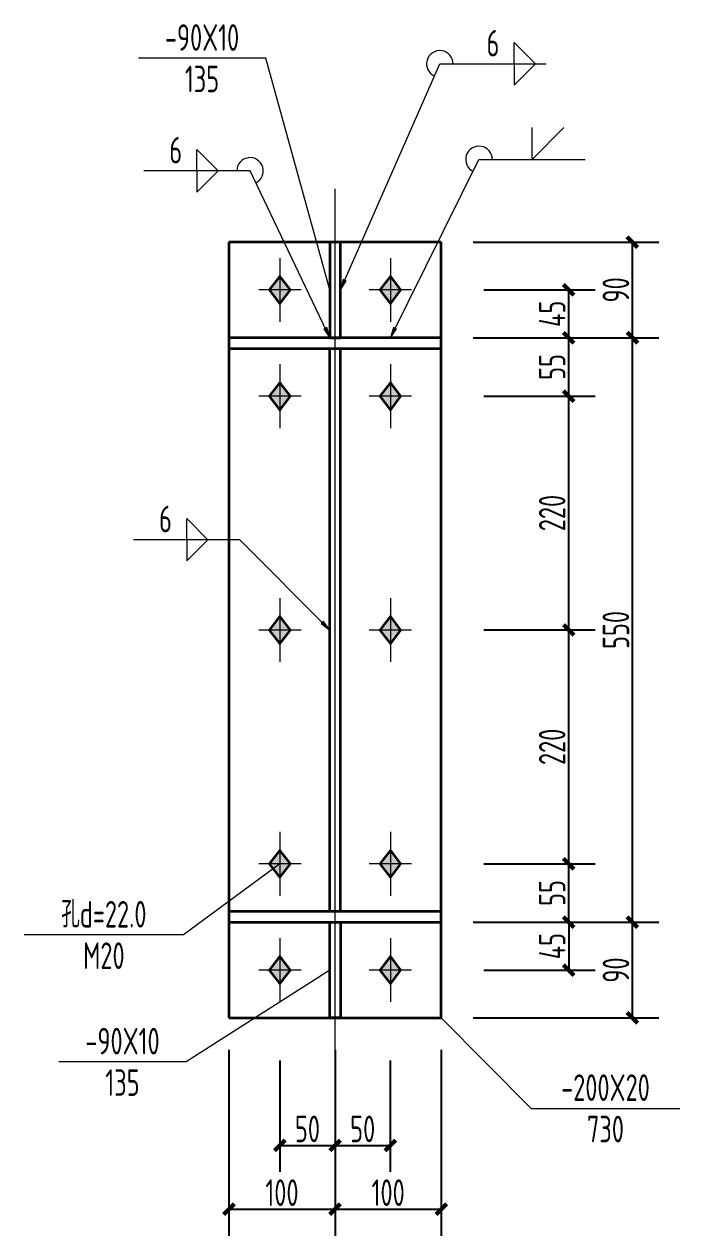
# Model space of a CAD drawing. Header units: millimetres. Extents: x 6950065 to 7140129, y 16284814 to 19754034.
# Drawn here: x 7048204 to 7054379, y 18026676 to 18038076 of the extents above; entities that cross this region are included whole.
import ezdxf
from ezdxf.enums import TextEntityAlignment as Align

# ---------------------------------------------------------------- set-up
doc = ezdxf.new("R2010")
doc.units = ezdxf.units.MM
doc.header["$LTSCALE"] = 1500
doc.header["$MEASUREMENT"] = 0
doc.linetypes.add('线型6', pattern=[8.75, 5, -1.25, 1.25, -1.25])
doc.layers.get('Defpoints').update_dxf_attribs({"color": 1})
for name, color, linetype, lineweight in [('10', 7, 'Continuous', 35), ('20', 2, 'Continuous', 35), ('尺寸标注', 9, 'Continuous', 18), ('焊缝标注', 9, 'Continuous', 18), ('螺栓孔标注', 9, 'Continuous', 18), ('钢板标注', 9, 'Continuous', 18)]:
    doc.layers.add(name, color=color, linetype=linetype, lineweight=lineweight)
doc.styles.add('FromPkpm', font='Pkpmeng', dxfattribs={"width": 0.7, "bigfont": 'hztxt'})
doc.dimstyles.new('Pkpm_1.00', dxfattribs={"dimtxt": 250, "dimasz": 100, "dimexe": 250, "dimexo": 0.0625, "dimgap": 30, "dimtad": 1, "dimdec": 0, "dimrnd": 5, "dimzin": 0, "dimdsep": 46, "dimtxsty": 'FromPkpm', "dimblk1": 'ARCHTICK', "dimblk2": 'ARCHTICK', "dimsah": 1, "dimcen": 0.09, "dimadec": 0, "dimazin": 0, "dimtfac": 1, "dimtdec": 0, "dimtix": 1, "dimtmove": 2, "dimatfit": 1, "dimfxl": 0, "dimtolj": 1, "dimtzin": 0, "dimarcsym": 0})

# ---------------------------------------------------------------- blocks, each defined once
blk = doc.blocks.new('_ArchTick')
at = {"color": 0, "linetype": 'ByBlock', "const_width": 0.4}
blk.add_lwpolyline([(-0.5, -0.5), (0.5, 0.5)], dxfattribs=at)
blk = doc.blocks.new('*D255')
at = {"layer": 'Defpoints', "color": 0, "linetype": 'Continuous'}
for p in [(7052132, 18035576), (7053332, 18035576), (7052132, 18035126)]:
    blk.add_point(p, dxfattribs=at)
at = {"layer": '尺寸标注', "color": 0, "linetype": 'Continuous', "lineweight": -2}
for p, q in [((7052532, 18035576), (7053582, 18035576)), ((7053332, 18035126), (7053332, 18035576)), ((7052532, 18035126), (7053582, 18035126))]:
    blk.add_line(p, q, dxfattribs=at)
at = {"layer": '尺寸标注', "color": 0, "linetype": 'Continuous', "lineweight": -2, "xscale": 100, "yscale": 100, "zscale": 100}
for p, rotation in [((7053332, 18035576), 90), ((7053332, 18035126), 270)]:
    blk.add_blockref('_ArchTick', p, dxfattribs=dict(at, rotation=rotation))
at = {"layer": '尺寸标注', "color": 0, "linetype": 'Continuous', "lineweight": 18, "insert": (7053177, 18035351), "char_height": 250, "attachment_point": 5, "rotation": 90, "style": 'FromPkpm'}
blk.add_mtext('\\A1;45', dxfattribs=at)
blk = doc.blocks.new('*D256')
at = {"layer": 'Defpoints', "color": 0, "linetype": 'Continuous'}
for p in [(7052132, 18035126), (7053332, 18035126), (7052132, 18034576)]:
    blk.add_point(p, dxfattribs=at)
at = {"layer": '尺寸标注', "color": 0, "linetype": 'Continuous', "lineweight": -2}
for p, q in [((7052532, 18035126), (7053582, 18035126)), ((7053332, 18034576), (7053332, 18035126)), ((7052532, 18034576), (7053582, 18034576))]:
    blk.add_line(p, q, dxfattribs=at)
at = {"layer": '尺寸标注', "color": 0, "linetype": 'Continuous', "lineweight": -2, "xscale": 100, "yscale": 100, "zscale": 100}
for p, rotation in [((7053332, 18035126), 90), ((7053332, 18034576), 270)]:
    blk.add_blockref('_ArchTick', p, dxfattribs=dict(at, rotation=rotation))
at = {"layer": '尺寸标注', "color": 0, "linetype": 'Continuous', "lineweight": 18, "insert": (7053177, 18034851), "char_height": 250, "attachment_point": 5, "rotation": 90, "style": 'FromPkpm'}
blk.add_mtext('\\A1;55', dxfattribs=at)
blk = doc.blocks.new('*D257')
at = {"layer": 'Defpoints', "color": 0, "linetype": 'Continuous'}
for p in [(7052132, 18029626), (7053332, 18029626), (7052132, 18029176)]:
    blk.add_point(p, dxfattribs=at)
at = {"layer": '尺寸标注', "color": 0, "linetype": 'Continuous', "lineweight": -2}
for p, q in [((7052532, 18029626), (7053582, 18029626)), ((7053332, 18029626), (7053332, 18029176)), ((7052532, 18029176), (7053582, 18029176))]:
    blk.add_line(p, q, dxfattribs=at)
at = {"layer": '尺寸标注', "color": 0, "linetype": 'Continuous', "lineweight": -2, "xscale": 100, "yscale": 100, "zscale": 100}
for p, rotation in [((7053332, 18029626), 90), ((7053332, 18029176), 270)]:
    blk.add_blockref('_ArchTick', p, dxfattribs=dict(at, rotation=rotation))
at = {"layer": '尺寸标注', "color": 0, "linetype": 'Continuous', "lineweight": 18, "insert": (7053177, 18029401), "char_height": 250, "attachment_point": 5, "rotation": 90, "style": 'FromPkpm'}
blk.add_mtext('\\A1;45', dxfattribs=at)
blk = doc.blocks.new('*D258')
at = {"layer": 'Defpoints', "color": 0, "linetype": 'Continuous'}
for p in [(7052132, 18030176), (7053332, 18030176), (7052132, 18029626)]:
    blk.add_point(p, dxfattribs=at)
at = {"layer": '尺寸标注', "color": 0, "linetype": 'Continuous', "lineweight": -2}
for p, q in [((7052532, 18030176), (7053582, 18030176)), ((7053332, 18029626), (7053332, 18030176)), ((7052532, 18029626), (7053582, 18029626))]:
    blk.add_line(p, q, dxfattribs=at)
at = {"layer": '尺寸标注', "color": 0, "linetype": 'Continuous', "lineweight": -2, "xscale": 100, "yscale": 100, "zscale": 100}
for p, rotation in [((7053332, 18030176), 90), ((7053332, 18029626), 270)]:
    blk.add_blockref('_ArchTick', p, dxfattribs=dict(at, rotation=rotation))
at = {"layer": '尺寸标注', "color": 0, "linetype": 'Continuous', "lineweight": 18, "insert": (7053177, 18029901), "char_height": 250, "attachment_point": 5, "rotation": 90, "style": 'FromPkpm'}
blk.add_mtext('\\A1;55', dxfattribs=at)
blk = doc.blocks.new('*D259')
at = {"layer": 'Defpoints', "color": 0, "linetype": 'Continuous'}
for p in [(7052132, 18034576), (7053332, 18034576), (7052132, 18032376)]:
    blk.add_point(p, dxfattribs=at)
at = {"layer": '尺寸标注', "color": 0, "linetype": 'Continuous', "lineweight": -2}
for p, q in [((7052532, 18034576), (7053582, 18034576)), ((7053332, 18032376), (7053332, 18034576)), ((7052532, 18032376), (7053582, 18032376))]:
    blk.add_line(p, q, dxfattribs=at)
at = {"layer": '尺寸标注', "color": 0, "linetype": 'Continuous', "lineweight": -2, "xscale": 100, "yscale": 100, "zscale": 100}
for p, rotation in [((7053332, 18034576), 90), ((7053332, 18032376), 270)]:
    blk.add_blockref('_ArchTick', p, dxfattribs=dict(at, rotation=rotation))
at = {"layer": '尺寸标注', "color": 0, "linetype": 'Continuous', "lineweight": 18, "insert": (7053177, 18033476), "char_height": 250, "attachment_point": 5, "rotation": 90, "style": 'FromPkpm'}
blk.add_mtext('\\A1;220', dxfattribs=at)
blk = doc.blocks.new('*D260')
at = {"layer": 'Defpoints', "color": 0, "linetype": 'Continuous'}
for p in [(7052132, 18032376), (7053332, 18032376), (7052132, 18030176)]:
    blk.add_point(p, dxfattribs=at)
at = {"layer": '尺寸标注', "color": 0, "linetype": 'Continuous', "lineweight": -2}
for p, q in [((7052532, 18032376), (7053582, 18032376)), ((7053332, 18030176), (7053332, 18032376)), ((7052532, 18030176), (7053582, 18030176))]:
    blk.add_line(p, q, dxfattribs=at)
at = {"layer": '尺寸标注', "color": 0, "linetype": 'Continuous', "lineweight": -2, "xscale": 100, "yscale": 100, "zscale": 100}
for p, rotation in [((7053332, 18032376), 90), ((7053332, 18030176), 270)]:
    blk.add_blockref('_ArchTick', p, dxfattribs=dict(at, rotation=rotation))
at = {"layer": '尺寸标注', "color": 0, "linetype": 'Continuous', "lineweight": 18, "insert": (7053177, 18031276), "char_height": 250, "attachment_point": 5, "rotation": 90, "style": 'FromPkpm'}
blk.add_mtext('\\A1;220', dxfattribs=at)
blk = doc.blocks.new('*D261')
at = {"layer": 'Defpoints', "color": 0, "linetype": 'Continuous'}
for p in [(7050612, 18028726), (7051132, 18028726), (7051132, 18027526)]:
    blk.add_point(p, dxfattribs=at)
at = {"layer": '尺寸标注', "color": 0, "linetype": 'Continuous', "lineweight": -2}
for p, q in [((7050612, 18028326), (7050612, 18027276)), ((7051132, 18028326), (7051132, 18027276)), ((7050612, 18027526), (7051132, 18027526))]:
    blk.add_line(p, q, dxfattribs=at)
at = {"layer": '尺寸标注', "color": 0, "linetype": 'Continuous', "lineweight": -2, "xscale": 100, "yscale": 100, "zscale": 100, "rotation": 180}
blk.add_blockref('_ArchTick', (7050612, 18027526), dxfattribs=at)
at = {"layer": '尺寸标注', "color": 0, "linetype": 'Continuous', "lineweight": -2, "xscale": 100, "yscale": 100, "zscale": 100}
blk.add_blockref('_ArchTick', (7051132, 18027526), dxfattribs=at)
at = {"layer": '尺寸标注', "color": 0, "linetype": 'Continuous', "lineweight": 18, "insert": (7050872, 18027681), "char_height": 250, "attachment_point": 5, "style": 'FromPkpm'}
blk.add_mtext('\\A1;50', dxfattribs=at)
blk = doc.blocks.new('*D262')
at = {"layer": 'Defpoints', "color": 0, "linetype": 'Continuous'}
for p in [(7051132, 18028726), (7051652, 18028726), (7051652, 18027526)]:
    blk.add_point(p, dxfattribs=at)
at = {"layer": '尺寸标注', "color": 0, "linetype": 'Continuous', "lineweight": -2}
for p, q in [((7051132, 18028326), (7051132, 18027276)), ((7051652, 18028326), (7051652, 18027276)), ((7051132, 18027526), (7051652, 18027526))]:
    blk.add_line(p, q, dxfattribs=at)
at = {"layer": '尺寸标注', "color": 0, "linetype": 'Continuous', "lineweight": -2, "xscale": 100, "yscale": 100, "zscale": 100, "rotation": 180}
blk.add_blockref('_ArchTick', (7051132, 18027526), dxfattribs=at)
at = {"layer": '尺寸标注', "color": 0, "linetype": 'Continuous', "lineweight": -2, "xscale": 100, "yscale": 100, "zscale": 100}
blk.add_blockref('_ArchTick', (7051652, 18027526), dxfattribs=at)
at = {"layer": '尺寸标注', "color": 0, "linetype": 'Continuous', "lineweight": 18, "insert": (7051392, 18027681), "char_height": 250, "attachment_point": 5, "style": 'FromPkpm'}
blk.add_mtext('\\A1;50', dxfattribs=at)
blk = doc.blocks.new('*D263')
at = {"layer": 'Defpoints', "color": 0, "linetype": 'Continuous'}
for p in [(7050132, 18028726), (7051132, 18028726), (7051132, 18026926)]:
    blk.add_point(p, dxfattribs=at)
at = {"layer": '尺寸标注', "color": 0, "linetype": 'Continuous', "lineweight": -2}
for p, q in [((7050132, 18028426), (7050132, 18026676)), ((7051132, 18028426), (7051132, 18026676)), ((7050132, 18026926), (7051132, 18026926))]:
    blk.add_line(p, q, dxfattribs=at)
at = {"layer": '尺寸标注', "color": 0, "linetype": 'Continuous', "lineweight": -2, "xscale": 100, "yscale": 100, "zscale": 100, "rotation": 180}
blk.add_blockref('_ArchTick', (7050132, 18026926), dxfattribs=at)
at = {"layer": '尺寸标注', "color": 0, "linetype": 'Continuous', "lineweight": -2, "xscale": 100, "yscale": 100, "zscale": 100}
blk.add_blockref('_ArchTick', (7051132, 18026926), dxfattribs=at)
at = {"layer": '尺寸标注', "color": 0, "linetype": 'Continuous', "lineweight": 18, "insert": (7050632, 18027081), "char_height": 250, "attachment_point": 5, "style": 'FromPkpm'}
blk.add_mtext('\\A1;100', dxfattribs=at)
blk = doc.blocks.new('*D264')
at = {"layer": 'Defpoints', "color": 0, "linetype": 'Continuous'}
for p in [(7051132, 18028726), (7052132, 18028726), (7052132, 18026926)]:
    blk.add_point(p, dxfattribs=at)
at = {"layer": '尺寸标注', "color": 0, "linetype": 'Continuous', "lineweight": -2}
for p, q in [((7051132, 18028426), (7051132, 18026676)), ((7052132, 18028426), (7052132, 18026676)), ((7051132, 18026926), (7052132, 18026926))]:
    blk.add_line(p, q, dxfattribs=at)
at = {"layer": '尺寸标注', "color": 0, "linetype": 'Continuous', "lineweight": -2, "xscale": 100, "yscale": 100, "zscale": 100, "rotation": 180}
blk.add_blockref('_ArchTick', (7051132, 18026926), dxfattribs=at)
at = {"layer": '尺寸标注', "color": 0, "linetype": 'Continuous', "lineweight": -2, "xscale": 100, "yscale": 100, "zscale": 100}
blk.add_blockref('_ArchTick', (7052132, 18026926), dxfattribs=at)
at = {"layer": '尺寸标注', "color": 0, "linetype": 'Continuous', "lineweight": 18, "insert": (7051632, 18027081), "char_height": 250, "attachment_point": 5, "style": 'FromPkpm'}
blk.add_mtext('\\A1;100', dxfattribs=at)
blk = doc.blocks.new('*D265')
at = {"layer": 'Defpoints', "color": 0, "linetype": 'Continuous'}
for p in [(7052132, 18029626), (7053932, 18029626), (7052132, 18028726)]:
    blk.add_point(p, dxfattribs=at)
at = {"layer": '尺寸标注', "color": 0, "linetype": 'Continuous', "lineweight": -2}
for p, q in [((7052432, 18029626), (7054182, 18029626)), ((7053932, 18028726), (7053932, 18029626)), ((7052432, 18028726), (7054182, 18028726))]:
    blk.add_line(p, q, dxfattribs=at)
at = {"layer": '尺寸标注', "color": 0, "linetype": 'Continuous', "lineweight": -2, "xscale": 100, "yscale": 100, "zscale": 100}
for p, rotation in [((7053932, 18029626), 90), ((7053932, 18028726), 270)]:
    blk.add_blockref('_ArchTick', p, dxfattribs=dict(at, rotation=rotation))
at = {"layer": '尺寸标注', "color": 0, "linetype": 'Continuous', "lineweight": 18, "insert": (7053777, 18029176), "char_height": 250, "attachment_point": 5, "rotation": 90, "style": 'FromPkpm'}
blk.add_mtext('\\A1;90', dxfattribs=at)
blk = doc.blocks.new('*D266')
at = {"layer": 'Defpoints', "color": 0, "linetype": 'Continuous'}
for p in [(7052132, 18035126), (7053932, 18035126), (7052132, 18029626)]:
    blk.add_point(p, dxfattribs=at)
at = {"layer": '尺寸标注', "color": 0, "linetype": 'Continuous', "lineweight": -2}
for p, q in [((7052432, 18035126), (7054182, 18035126)), ((7053932, 18029626), (7053932, 18035126)), ((7052432, 18029626), (7054182, 18029626))]:
    blk.add_line(p, q, dxfattribs=at)
at = {"layer": '尺寸标注', "color": 0, "linetype": 'Continuous', "lineweight": -2, "xscale": 100, "yscale": 100, "zscale": 100}
for p, rotation in [((7053932, 18035126), 90), ((7053932, 18029626), 270)]:
    blk.add_blockref('_ArchTick', p, dxfattribs=dict(at, rotation=rotation))
at = {"layer": '尺寸标注', "color": 0, "linetype": 'Continuous', "lineweight": 18, "insert": (7053777, 18032376), "char_height": 250, "attachment_point": 5, "rotation": 90, "style": 'FromPkpm'}
blk.add_mtext('\\A1;550', dxfattribs=at)
blk = doc.blocks.new('*D267')
at = {"layer": 'Defpoints', "color": 0, "linetype": 'Continuous'}
for p in [(7052132, 18036026), (7053932, 18036026), (7052132, 18035126)]:
    blk.add_point(p, dxfattribs=at)
at = {"layer": '尺寸标注', "color": 0, "linetype": 'Continuous', "lineweight": -2}
for p, q in [((7052432, 18036026), (7054182, 18036026)), ((7053932, 18035126), (7053932, 18036026)), ((7052432, 18035126), (7054182, 18035126))]:
    blk.add_line(p, q, dxfattribs=at)
at = {"layer": '尺寸标注', "color": 0, "linetype": 'Continuous', "lineweight": -2, "xscale": 100, "yscale": 100, "zscale": 100}
for p, rotation in [((7053932, 18036026), 90), ((7053932, 18035126), 270)]:
    blk.add_blockref('_ArchTick', p, dxfattribs=dict(at, rotation=rotation))
at = {"layer": '尺寸标注', "color": 0, "linetype": 'Continuous', "lineweight": 18, "insert": (7053777, 18035576), "char_height": 250, "attachment_point": 5, "rotation": 90, "style": 'FromPkpm'}
blk.add_mtext('\\A1;90', dxfattribs=at)

msp = doc.modelspace()

# ---------------------------------------------------------------- hatches: boundary and pattern name
at = {"layer": '10'}
for points in [[(7050612.4, 18035705.5), (7050512.4, 18035575.5), (7050612.4, 18035445.5), (7050712.4, 18035575.5)], [(7051652.4, 18035705.5), (7051552.4, 18035575.5), (7051652.4, 18035445.5), (7051752.4, 18035575.5)], [(7050612.4, 18034705.5), (7050512.4, 18034575.5), (7050612.4, 18034445.5), (7050712.4, 18034575.5)], [(7051652.4, 18034705.5), (7051552.4, 18034575.5), (7051652.4, 18034445.5), (7051752.4, 18034575.5)], [(7050612.4, 18032505.5), (7050512.4, 18032375.5), (7050612.4, 18032245.5), (7050712.4, 18032375.5)], [(7051652.4, 18032505.5), (7051552.4, 18032375.5), (7051652.4, 18032245.5), (7051752.4, 18032375.5)], [(7050612.4, 18030305.5), (7050512.4, 18030175.5), (7050612.4, 18030045.5), (7050712.4, 18030175.5)], [(7051652.4, 18030305.5), (7051552.4, 18030175.5), (7051652.4, 18030045.5), (7051752.4, 18030175.5)], [(7050612.4, 18029305.5), (7050512.4, 18029175.5), (7050612.4, 18029045.5), (7050712.4, 18029175.5)], [(7051652.4, 18029305.5), (7051552.4, 18029175.5), (7051652.4, 18029045.5), (7051752.4, 18029175.5)]]:
    msp.add_hatch(color=1, dxfattribs=at).paths.add_polyline_path(points)
at = {"layer": '焊缝标注'}
for points in [[(7051182.4, 18035575.5), (7051236.4, 18035661), (7051208.9, 18035673.1)], [(7051082.4, 18035125.5), (7051052.7, 18035222.2), (7051025.7, 18035209.3)], [(7051652.4, 18035125.5), (7051710.3, 18035208.4), (7051683.5, 18035221.7)], [(7051082.4, 18032375.5), (7051022.3, 18032456.9), (7051001.1, 18032435.7)]]:
    msp.add_hatch(color=3, dxfattribs=at).paths.add_polyline_path(points)

# ---------------------------------------------------------------- linework, layer by layer
at = {"layer": '10', "linetype": '线型6', "lineweight": 18, "ltscale": 100}
msp.add_line((7051132.4, 18028225.5), (7051132.4, 18036525.5), dxfattribs=at)
at = {"layer": '10', "color": 9, "lineweight": 18, "ltscale": 100}
for p, q in [((7050612.4, 18035875.5), (7050612.4, 18035275.5)), ((7051652.4, 18035875.5), (7051652.4, 18035275.5)), ((7050812.4, 18035575.5), (7050412.4, 18035575.5)), ((7051852.4, 18035575.5), (7051452.4, 18035575.5)), ((7050612.4, 18034875.5), (7050612.4, 18034275.5)), ((7051652.4, 18034875.5), (7051652.4, 18034275.5)), ((7050812.4, 18034575.5), (7050412.4, 18034575.5)), ((7051852.4, 18034575.5), (7051452.4, 18034575.5)), ((7050612.4, 18032675.5), (7050612.4, 18032075.5)), ((7051652.4, 18032675.5), (7051652.4, 18032075.5)), ((7050812.4, 18032375.5), (7050412.4, 18032375.5)), ((7051852.4, 18032375.5), (7051452.4, 18032375.5)), ((7050612.4, 18030475.5), (7050612.4, 18029875.5)), ((7051652.4, 18030475.5), (7051652.4, 18029875.5)), ((7050812.4, 18030175.5), (7050412.4, 18030175.5)), ((7051852.4, 18030175.5), (7051452.4, 18030175.5)), ((7050612.4, 18029475.5), (7050612.4, 18028875.5)), ((7051652.4, 18029475.5), (7051652.4, 18028875.5)), ((7050812.4, 18029175.5), (7050412.4, 18029175.5)), ((7051852.4, 18029175.5), (7051452.4, 18029175.5))]:
    msp.add_line(p, q, dxfattribs=at)
at = {"layer": '10', "color": 3, "lineweight": 35, "ltscale": 100}
for p, q in [((7052132.4, 18035125.5), (7050132.4, 18035125.5)), ((7050132.4, 18035125.5), (7050132.4, 18035025.5)), ((7052132.4, 18035025.5), (7052132.4, 18035125.5)), ((7050132.4, 18035025.5), (7052132.4, 18035025.5)), ((7051082.4, 18029725.5), (7051082.4, 18035025.5)), ((7051182.4, 18029725.5), (7051182.4, 18035025.5)), ((7052132.4, 18029725.5), (7050132.4, 18029725.5)), ((7050132.4, 18029725.5), (7050132.4, 18029625.5)), ((7052132.4, 18029625.5), (7052132.4, 18029725.5)), ((7050132.4, 18029625.5), (7052132.4, 18029625.5))]:
    msp.add_line(p, q, dxfattribs=at)
at = {"layer": '10', "color": 1, "linetype": 'Continuous'}
for points in [[(7050612.4, 18035705.5), (7050512.4, 18035575.5), (7050612.4, 18035445.5), (7050712.4, 18035575.5)], [(7051652.4, 18035705.5), (7051552.4, 18035575.5), (7051652.4, 18035445.5), (7051752.4, 18035575.5)], [(7050612.4, 18034705.5), (7050512.4, 18034575.5), (7050612.4, 18034445.5), (7050712.4, 18034575.5)], [(7051652.4, 18034705.5), (7051552.4, 18034575.5), (7051652.4, 18034445.5), (7051752.4, 18034575.5)], [(7050612.4, 18032505.5), (7050512.4, 18032375.5), (7050612.4, 18032245.5), (7050712.4, 18032375.5)], [(7051652.4, 18032505.5), (7051552.4, 18032375.5), (7051652.4, 18032245.5), (7051752.4, 18032375.5)], [(7050612.4, 18030305.5), (7050512.4, 18030175.5), (7050612.4, 18030045.5), (7050712.4, 18030175.5)], [(7051652.4, 18030305.5), (7051552.4, 18030175.5), (7051652.4, 18030045.5), (7051752.4, 18030175.5)], [(7050612.4, 18029305.5), (7050512.4, 18029175.5), (7050612.4, 18029045.5), (7050712.4, 18029175.5)], [(7051652.4, 18029305.5), (7051552.4, 18029175.5), (7051652.4, 18029045.5), (7051752.4, 18029175.5)]]:
    msp.add_lwpolyline(points, close=True, dxfattribs=at)
at = {"layer": '20', "lineweight": 35, "ltscale": 100}
for p, q in [((7052132.4, 18036025.5), (7050132.4, 18036025.5)), ((7050132.4, 18036025.5), (7050132.4, 18028725.5)), ((7051182.4, 18036025.5), (7051082.4, 18036025.5)), ((7051082.4, 18036025.5), (7051082.4, 18035125.5)), ((7051182.4, 18035125.5), (7051182.4, 18036025.5)), ((7052132.4, 18028725.5), (7052132.4, 18036025.5)), ((7051082.4, 18035125.5), (7051182.4, 18035125.5)), ((7051082.4, 18029625.5), (7051182.4, 18029625.5)), ((7051082.4, 18028725.5), (7051082.4, 18029625.5)), ((7051182.4, 18029625.5), (7051182.4, 18028725.5)), ((7050132.4, 18028725.5), (7052132.4, 18028725.5)), ((7051182.4, 18028725.5), (7051082.4, 18028725.5))]:
    msp.add_line(p, q, dxfattribs=at)
at = {"layer": '焊缝标注', "color": 3, "lineweight": 18, "ltscale": 100}
for p, q in [((7052818.9, 18037902.3), (7053018.9, 18037702.3)), ((7052818.9, 18037702.3), (7052818.9, 18037902.3)), ((7051182.4, 18035575.5), (7052118.9, 18037702.3)), ((7052118.9, 18037702.3), (7053118.9, 18037702.3)), ((7052818.9, 18037502.3), (7053018.9, 18037702.3)), ((7052818.9, 18037702.3), (7052818.9, 18037502.3)), ((7052987.2, 18036802.7), (7052987.2, 18037102.7)), ((7052987.2, 18036802.7), (7053287.2, 18037102.7)), ((7050031.3, 18036695.5), (7049831.3, 18036895.5)), ((7049831.3, 18036695.5), (7049831.3, 18036895.5)), ((7051652.4, 18035125.5), (7052487.2, 18036802.7)), ((7052487.2, 18036802.7), (7053487.2, 18036802.7)), ((7050331.3, 18036695.5), (7049331.3, 18036695.5)), ((7050031.3, 18036695.5), (7049831.3, 18036495.5)), ((7049831.3, 18036695.5), (7049831.3, 18036495.5)), ((7051082.4, 18035125.5), (7050331.3, 18036695.5)), ((7049934.8, 18033225.1), (7049734.8, 18033425.1)), ((7049734.8, 18033225.1), (7049734.8, 18033425.1)), ((7050234.8, 18033225.1), (7049234.8, 18033225.1)), ((7049934.8, 18033225.1), (7049734.8, 18033025.1)), ((7049734.8, 18033225.1), (7049734.8, 18033025.1)), ((7051082.4, 18032375.5), (7050234.8, 18033225.1))]:
    msp.add_line(p, q, dxfattribs=at)
at = {"layer": '焊缝标注', "color": 3, "linetype": 'Continuous'}
for points in [[(7051182.4, 18035575.5), (7051236.4, 18035661), (7051208.9, 18035673.1)], [(7051082.4, 18035125.5), (7051052.7, 18035222.2), (7051025.7, 18035209.3)], [(7051652.4, 18035125.5), (7051710.3, 18035208.4), (7051683.5, 18035221.7)], [(7051082.4, 18032375.5), (7051022.3, 18032456.9), (7051001.1, 18032435.7)]]:
    msp.add_lwpolyline(points, close=True, dxfattribs=at)
at = {"layer": '焊缝标注', "color": 3, "lineweight": 18, "ltscale": 100}
for centre, start, end in [((7052118.9, 18037702.3), 0, 246.23421), ((7050331.3, 18036695.5), 295.56543, 180), ((7052487.2, 18036802.7), 0, 243.53818)]:
    msp.add_arc(centre, 125, start, end, dxfattribs=at)
at = {"layer": '螺栓孔标注', "color": 6, "lineweight": 18, "ltscale": 100}
for p, q in [((7050612.4, 18030175.5), (7049704.1, 18029505.9)), ((7049704.1, 18029505.9), (7048204.1, 18029505.9))]:
    msp.add_line(p, q, dxfattribs=at)
at = {"layer": '螺栓孔标注', "color": 6, "ltscale": 100, "const_width": 10}
msp.add_lwpolyline([(7050617.4, 18030175.5, 1), (7050607.4, 18030175.5, 1)], format="xyb", close=True, dxfattribs=at)
at = {"layer": '钢板标注', "color": 2, "lineweight": 18, "ltscale": 100}
for p, q in [((7050479, 18037755.7), (7049279, 18037755.7)), ((7051082.4, 18035575.5), (7050479, 18037755.7)), ((7051082.4, 18029175.5), (7049729.9, 18028311.9)), ((7052132.4, 18028725.5), (7052978.5, 18027874.6)), ((7049729.9, 18028311.9), (7048529.9, 18028311.9)), ((7052978.5, 18027874.6), (7054378.5, 18027874.6))]:
    msp.add_line(p, q, dxfattribs=at)
at = {"layer": '钢板标注', "color": 2, "ltscale": 100, "const_width": 10}
for points in [[(7051087.4, 18035575.5, 1), (7051077.4, 18035575.5, 1)], [(7051087.4, 18029175.5, 1), (7051077.4, 18029175.5, 1)], [(7052137.4, 18028725.5, 1), (7052127.4, 18028725.5, 1)]]:
    msp.add_lwpolyline(points, format="xyb", close=True, dxfattribs=at)

# ---------------------------------------------------------------- texts
at = {"layer": '焊缝标注', "color": 3, "lineweight": 25, "style": 'FromPkpm', "width": 0.7}
for p in [(7052618.9, 18037772.3), (7049631.3, 18036765.5), (7049534.8, 18033295.1)]:
    msp.add_text('6', height=250, dxfattribs=at).set_placement(p, align=Align.CENTER)
at = {"layer": '螺栓孔标注', "color": 6, "lineweight": 25, "style": 'FromPkpm', "width": 0.7}
msp.add_text('孔d=22.0', height=250, dxfattribs=at).set_placement((7048954.1, 18029575.9), align=Align.CENTER)
msp.add_text('M20', height=250, dxfattribs=at).set_placement((7048954.1, 18029435.9), align=Align.TOP_CENTER)
at = {"layer": '钢板标注', "color": 2, "lineweight": 25, "style": 'FromPkpm', "width": 0.7}
for s, p in [('-90X10', (7049879, 18037825.7)), ('-90X10', (7049129.9, 18028381.9)), ('-200X20', (7053678.5, 18027944.6))]:
    msp.add_text(s, height=250, dxfattribs=at).set_placement(p, align=Align.CENTER)
for s, p in [('135', (7049879, 18037685.7)), ('135', (7049129.9, 18028241.9)), ('730', (7053678.5, 18027804.6))]:
    msp.add_text(s, height=250, dxfattribs=at).set_placement(p, align=Align.TOP_CENTER)

# ---------------------------------------------------------------- dimensions: what is measured, and where the dimension line sits
at = {"layer": '尺寸标注', "linetype": 'Continuous', "lineweight": 18}
for base, p1, p2, text, override, picture, middle in [((7053932.4, 18036025.5), (7052132.4, 18035125.5), (7052132.4, 18036025.5), '90', {"dimexo": 300, "dimtad": 1, "dimjust": 0, "dimtih": 0, "dimtoh": 0, "dimtmove": 0, "dimatfit": 3}, '*D267', (7053777.4, 18035575.5)), ((7053332.4, 18035575.5), (7052132.4, 18035125.5), (7052132.4, 18035575.5), '45', {"dimexo": 400, "dimtad": 1, "dimjust": 2, "dimtih": 0, "dimtoh": 0, "dimtix": 0, "dimtmove": 0, "dimatfit": 3}, '*D255', (7053177.4, 18035350.5)), ((7053332.4, 18035125.5), (7052132.4, 18034575.5), (7052132.4, 18035125.5), '55', {"dimexo": 400, "dimtad": 1, "dimjust": 0, "dimtih": 0, "dimtoh": 0, "dimtmove": 0, "dimatfit": 3}, '*D256', (7053177.4, 18034850.5)), ((7053932.4, 18035125.5), (7052132.4, 18029625.5), (7052132.4, 18035125.5), '550', {"dimexo": 300, "dimtad": 1, "dimjust": 0, "dimtih": 0, "dimtoh": 0, "dimtmove": 0, "dimatfit": 3}, '*D266', (7053777.4, 18032375.5)), ((7053332.4, 18034575.5), (7052132.4, 18032375.5), (7052132.4, 18034575.5), '220', {"dimexo": 400, "dimtad": 1, "dimjust": 0, "dimtih": 0, "dimtoh": 0, "dimtmove": 0, "dimatfit": 3}, '*D259', (7053177.4, 18033475.5)), ((7053332.4, 18032375.5), (7052132.4, 18030175.5), (7052132.4, 18032375.5), '220', {"dimexo": 400, "dimtad": 1, "dimjust": 0, "dimtih": 0, "dimtoh": 0, "dimtmove": 0, "dimatfit": 3}, '*D260', (7053177.4, 18031275.5)), ((7053332.4, 18030175.5), (7052132.4, 18029625.5), (7052132.4, 18030175.5), '55', {"dimexo": 400, "dimtad": 1, "dimjust": 0, "dimtih": 0, "dimtoh": 0, "dimtmove": 0, "dimatfit": 3}, '*D258', (7053177.4, 18029900.5)), ((7053332.4, 18029625.5), (7052132.4, 18029175.5), (7052132.4, 18029625.5), '45', {"dimexo": 400, "dimtad": 1, "dimjust": 1, "dimtih": 0, "dimtoh": 0, "dimtix": 0, "dimtmove": 0, "dimatfit": 3}, '*D257', (7053177.4, 18029400.5)), ((7053932.4, 18029625.5), (7052132.4, 18028725.5), (7052132.4, 18029625.5), '90', {"dimexo": 300, "dimtad": 1, "dimjust": 0, "dimtih": 0, "dimtoh": 0, "dimtmove": 0, "dimatfit": 3}, '*D265', (7053777.4, 18029175.5))]:
    dim = msp.add_linear_dim(base=base, p1=p1, p2=p2, angle=90, text=text, dimstyle='Pkpm_1.00', override=override, dxfattribs=at)
    dim.commit()
    dim.dimension.update_dxf_attribs({"geometry": picture, "text_midpoint": middle})
for base, p1, p2, text, override, picture, middle in [((7051132.4, 18026925.5), (7050132.4, 18028725.5), (7051132.4, 18028725.5), '100', {"dimexo": 300, "dimtad": 1, "dimjust": 0, "dimtih": 0, "dimtoh": 0, "dimtmove": 0, "dimatfit": 3}, '*D263', (7050632.4, 18027080.5)), ((7051132.4, 18027525.5), (7050612.4, 18028725.5), (7051132.4, 18028725.5), '50', {"dimexo": 400, "dimtad": 1, "dimjust": 0, "dimtih": 0, "dimtoh": 0, "dimtmove": 0, "dimatfit": 3}, '*D261', (7050872.4, 18027680.5)), ((7051652.4, 18027525.5), (7051132.4, 18028725.5), (7051652.4, 18028725.5), '50', {"dimexo": 400, "dimtad": 1, "dimjust": 0, "dimtih": 0, "dimtoh": 0, "dimtmove": 0, "dimatfit": 3}, '*D262', (7051392.4, 18027680.5)), ((7052132.4, 18026925.5), (7051132.4, 18028725.5), (7052132.4, 18028725.5), '100', {"dimexo": 300, "dimtad": 1, "dimjust": 0, "dimtih": 0, "dimtoh": 0, "dimtmove": 0, "dimatfit": 3}, '*D264', (7051632.4, 18027080.5))]:
    dim = msp.add_linear_dim(base=base, p1=p1, p2=p2, text=text, dimstyle='Pkpm_1.00', override=override, dxfattribs=at)
    dim.commit()
    dim.dimension.update_dxf_attribs({"geometry": picture, "text_midpoint": middle})

doc.saveas('drawing.dxf')
